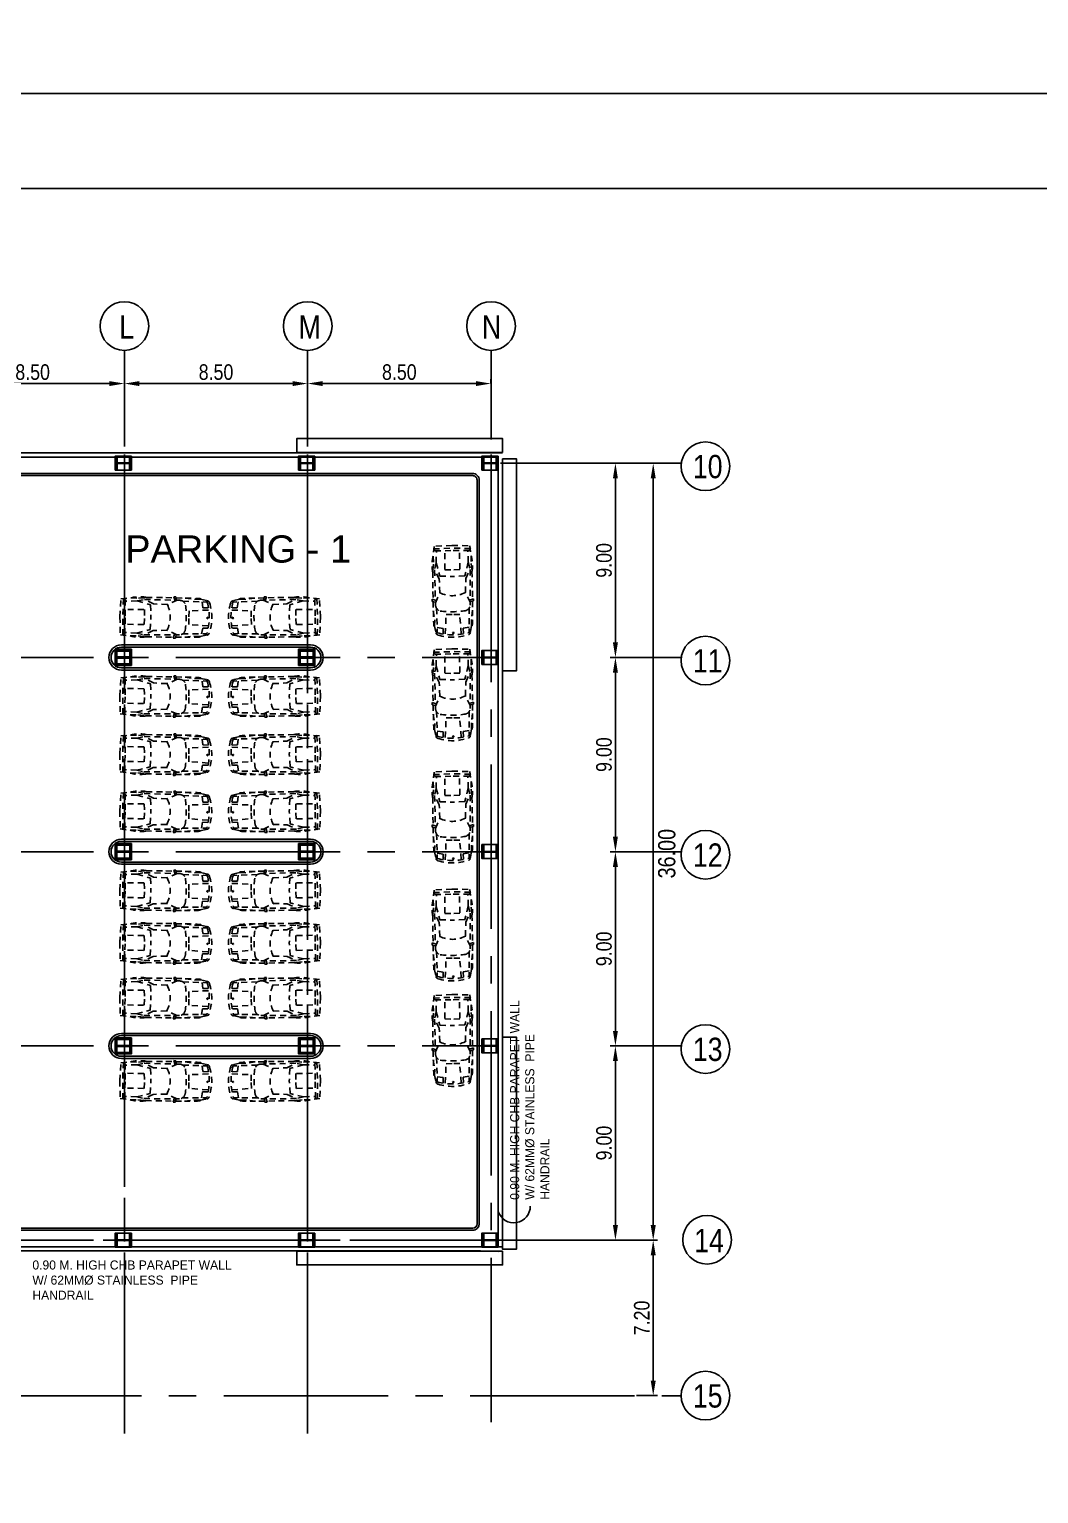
# Model space of a CAD drawing. Header units: millimetres. Extents: x 2148 to 2681, y 758 to 986.
# Drawn here: x 2201.89 to 2225.29, y 801.4 to 835.33 of the extents above; entities that cross this region are included whole.
import ezdxf

# ---------------------------------------------------------------- set-up
doc = ezdxf.new("R2010")
doc.units = ezdxf.units.MM
for name, pattern in [('CENTER', [2, 1.25, -0.25, 0.25, -0.25]), ('CENTER2', [28.575, 19.05, -3.175, 3.175, -3.175]), ('HIDDEN', [0.375, 0.25, -0.125]), ('PHANTOMX2', [5, 2.5, -0.5, 0.5, -0.5, 0.5, -0.5])]:
    doc.linetypes.add(name, pattern=pattern)
for name, color, linetype in [('CL', 1, 'CENTER'), ('cladding', 2, 'Continuous'), ('COL-EX', 2, 'Continuous'), ('COL-IN', 2, 'Continuous'), ('D', 1, 'Continuous'), ('DIM', 20, 'Continuous'), ('DR', 7, 'Continuous'), ('ELAYOUT', 4, 'Continuous'), ('grid', 241, 'PHANTOMX2'), ('HATCH', 8, 'Continuous'), ('S_GRID LINES', 252, 'Continuous'), ('TEXT', 6, 'Continuous'), ('TLBLK', 7, 'Continuous'), ('wall', 4, 'Continuous')]:
    doc.layers.add(name, color=color, linetype=linetype)
doc.styles.add('ARIALNW', font='ARIALN.TTF')
doc.styles.add('MMTX$0$ESMX$0$X-OPTA1D', font='x-opta1d')
doc.styles.add('SWISS', font='swissl.ttf')
doc.dimstyles.new('DIM 200', dxfattribs={"dimtxt": 0.36, "dimasz": 0.35, "dimexe": 0.1, "dimexo": 0, "dimgap": 0.08, "dimtad": 1, "dimlfac": 2, "dimrnd": 0.005, "dimzin": 1, "dimdsep": 46, "dimtxsty": 'ARIALNW', "dimcen": 0.09, "dimclrd": 6, "dimclre": 6, "dimclrt": 13, "dimadec": 0, "dimazin": 0, "dimtfac": 1, "dimtofl": 0, "dimtmove": 2, "dimatfit": 3, "dimfxl": 1, "dimtolj": 1, "dimtzin": 0, "dimarcsym": 0})

# ---------------------------------------------------------------- blocks, each defined once
blk = doc.blocks.new('A$C1DB67A09')
at = {"layer": 'Defpoints', "ltscale": 0.5, "elevation": 0}
blk.add_lwpolyline([(7.292, -83.48), (108.892, -83.48), (108.892, -7.28), (7.292, -7.28)], close=True, dxfattribs=at)
at = {"layer": 'wall', "color": 16, "linetype": 'ByBlock', "ltscale": 1.5, "elevation": 0}
blk.add_lwpolyline([(9.492, -81.28), (106.692, -81.28), (106.692, -9.48), (9.492, -9.48)], close=True, dxfattribs=at)
blk = doc.blocks.new('*D2296')
at = {"layer": 'D', "color": 6, "lineweight": -2, "ltscale": 0.5, "transparency": 16777216}
for p, q in [((2212.809, 825.274), (2216.451, 825.274)), ((2216.351, 824.924), (2216.351, 807.624)), ((2212.382, 807.274), (2216.451, 807.274))]:
    blk.add_line(p, q, dxfattribs=at)
at = {"layer": 'D', "color": 6, "ltscale": 0.5, "transparency": 16777216}
for points in [[(2216.293, 824.924), (2216.41, 824.924), (2216.351, 825.274)], [(2216.293, 807.624), (2216.41, 807.624), (2216.351, 807.274)]]:
    blk.add_solid(points, dxfattribs=at)
at = {"layer": 'Defpoints', "color": 0, "ltscale": 0.5, "transparency": 16777216}
for p in [(2212.809, 825.274, 0), (2212.382, 807.274, 0), (2216.351, 807.274)]:
    blk.add_point(p, dxfattribs=at)
at = {"layer": 'D', "color": 13, "ltscale": 0.5, "transparency": 16777216, "insert": (2216.667, 816.229), "char_height": 0.4, "attachment_point": 5, "rotation": 90, "style": 'ARIALNW'}
blk.add_mtext('\\A1;36.00', dxfattribs=at)
blk = doc.blocks.new('*D2297')
at = {"color": 6, "lineweight": -2, "transparency": 16777216}
for p, q in [((2216.18, 825.274), (2215.375, 825.274)), ((2215.475, 824.924), (2215.475, 821.124)), ((2216.273, 820.774), (2215.375, 820.774))]:
    blk.add_line(p, q, dxfattribs=at)
at = {"color": 6, "transparency": 16777216}
for points in [[(2215.417, 824.924), (2215.533, 824.924), (2215.475, 825.274)], [(2215.417, 821.124), (2215.533, 821.124), (2215.475, 820.774)]]:
    blk.add_solid(points, dxfattribs=at)
at = {"layer": 'Defpoints', "color": 0, "transparency": 16777216}
for p in [(2216.18, 825.274), (2215.475, 820.774), (2216.273, 820.774, 0)]:
    blk.add_point(p, dxfattribs=at)
at = {"color": 13, "transparency": 16777216, "insert": (2215.211, 823.024), "char_height": 0.36, "attachment_point": 5, "rotation": 90, "style": 'ARIALNW'}
blk.add_mtext('\\A1;9.00', dxfattribs=at)
blk = doc.blocks.new('*D2298')
at = {"color": 6, "lineweight": -2, "transparency": 16777216}
for p, q in [((2216.273, 820.774), (2215.375, 820.774)), ((2215.475, 820.424), (2215.475, 816.624)), ((2215.475, 816.274), (2215.575, 816.274))]:
    blk.add_line(p, q, dxfattribs=at)
at = {"color": 6, "transparency": 16777216}
for points in [[(2215.417, 820.424), (2215.533, 820.424), (2215.475, 820.774)], [(2215.417, 816.624), (2215.533, 816.624), (2215.475, 816.274)]]:
    blk.add_solid(points, dxfattribs=at)
at = {"layer": 'Defpoints', "color": 0, "transparency": 16777216}
for p in [(2216.273, 820.774, 0), (2215.475, 816.274, 0), (2215.475, 816.274)]:
    blk.add_point(p, dxfattribs=at)
at = {"color": 13, "transparency": 16777216, "insert": (2215.211, 818.524), "char_height": 0.36, "attachment_point": 5, "rotation": 90, "style": 'ARIALNW'}
blk.add_mtext('\\A1;9.00', dxfattribs=at)
blk = doc.blocks.new('*D2299')
at = {"color": 6, "lineweight": -2, "transparency": 16777216}
for p, q in [((2215.475, 816.274), (2215.575, 816.274)), ((2215.475, 815.924), (2215.475, 812.124)), ((2215.475, 811.774), (2215.575, 811.774))]:
    blk.add_line(p, q, dxfattribs=at)
at = {"color": 6, "transparency": 16777216}
for points in [[(2215.417, 815.924), (2215.533, 815.924), (2215.475, 816.274)], [(2215.417, 812.124), (2215.533, 812.124), (2215.475, 811.774)]]:
    blk.add_solid(points, dxfattribs=at)
at = {"layer": 'Defpoints', "color": 0, "transparency": 16777216}
for p in [(2215.475, 816.274, 0), (2215.475, 811.774, 0), (2215.475, 811.774)]:
    blk.add_point(p, dxfattribs=at)
at = {"color": 13, "transparency": 16777216, "insert": (2215.211, 814.024), "char_height": 0.36, "attachment_point": 5, "rotation": 90, "style": 'ARIALNW'}
blk.add_mtext('\\A1;9.00', dxfattribs=at)
blk = doc.blocks.new('*D2300')
at = {"color": 6, "lineweight": -2, "transparency": 16777216}
for p, q in [((2215.475, 811.774), (2215.575, 811.774)), ((2215.475, 811.424), (2215.475, 807.626)), ((2215.475, 807.276), (2215.575, 807.276))]:
    blk.add_line(p, q, dxfattribs=at)
at = {"color": 6, "transparency": 16777216}
for points in [[(2215.417, 811.424), (2215.533, 811.424), (2215.475, 811.774)], [(2215.417, 807.626), (2215.533, 807.626), (2215.475, 807.276)]]:
    blk.add_solid(points, dxfattribs=at)
at = {"layer": 'Defpoints', "color": 0, "transparency": 16777216}
for p in [(2215.475, 811.774, 0), (2215.475, 807.276, 0), (2215.475, 807.276)]:
    blk.add_point(p, dxfattribs=at)
at = {"color": 13, "transparency": 16777216, "insert": (2215.211, 809.525), "char_height": 0.36, "attachment_point": 5, "rotation": 90, "style": 'ARIALNW'}
blk.add_mtext('\\A1;9.00', dxfattribs=at)
blk = doc.blocks.new('*D2301')
at = {"color": 6, "lineweight": -2, "transparency": 16777216}
for p, q in [((2211.93, 807.274), (2216.451, 807.274)), ((2216.351, 806.924), (2216.351, 804.023)), ((2215.967, 803.673), (2216.451, 803.673))]:
    blk.add_line(p, q, dxfattribs=at)
at = {"color": 6, "transparency": 16777216}
for points in [[(2216.293, 806.924), (2216.41, 806.924), (2216.351, 807.274)], [(2216.293, 804.023), (2216.41, 804.023), (2216.351, 803.673)]]:
    blk.add_solid(points, dxfattribs=at)
at = {"layer": 'Defpoints', "color": 0, "transparency": 16777216}
for p in [(2211.93, 807.274, 0), (2215.967, 803.673, 0), (2216.351, 803.673)]:
    blk.add_point(p, dxfattribs=at)
at = {"color": 13, "transparency": 16777216, "insert": (2216.088, 805.474), "char_height": 0.36, "attachment_point": 5, "rotation": 90, "style": 'ARIALNW'}
blk.add_mtext('\\A1;7.20', dxfattribs=at)
blk = doc.blocks.new('CAR-PL4')
at = {"layer": 'DR', "color": 8, "linetype": 'HIDDEN'}
for p, q in [((-1.106, -0.352), (-1.073, -0.343)), ((-1.084, -0.357), (-1.024, -0.06)), ((-1.074, -0.615), (-1.084, -0.357)), ((-0.972, -0.074), (-1.039, -0.108)), ((-0.991, -1.103), (-0.972, -0.074)), ((-0.973, -0.292), (-0.73, -0.253)), ((-0.73, -0.253), (-0.73, -0.034)), ((-0.637, -0.02), (-0.591, -0.835)), ((-0.34, -0.081), (-0.31, -0.024)), ((-0.307, -0.073), (-0.34, -0.081)), ((-0.303, -0.073), (-0.271, -0.081)), ((-0.271, -0.081), (-0.301, -0.024)), ((0.027, -0.02), (-0.019, -0.835)), ((0.12, -0.253), (0.119, -0.034)), ((0.362, -0.292), (0.12, -0.253)), ((0.361, -0.074), (0.428, -0.108)), ((0.381, -1.103), (0.361, -0.074)), ((0.473, -0.357), (0.413, -0.06)), ((0.495, -0.352), (0.462, -0.343)), ((0.463, -0.615), (0.473, -0.357)), ((-1.13, -1.385), (-1.127, -1.001)), ((-1.127, -1.001), (-1.074, -0.615)), ((-1.032, -1.366), (-1.03, -1.221)), ((-0.591, -0.835), (-0.295, -0.833)), ((-0.019, -0.835), (-0.316, -0.833)), ((0.421, -1.366), (0.42, -1.221)), ((0.516, -1.001), (0.463, -0.615)), ((0.519, -1.385), (0.516, -1.001)), ((-1.174, -1.393), (-1.024, -1.365)), ((-1.174, -1.485), (-1.174, -1.393)), ((-0.999, -1.426), (-1.174, -1.485)), ((-1.133, -1.81), (-1.13, -1.47)), ((-1.128, -2.637), (-1.133, -1.81)), ((-1.047, -2.715), (-1.033, -1.437)), ((-1.032, -1.337), (-0.843, -1.75)), ((-0.843, -1.75), (-0.863, -2.33)), ((0.421, -1.337), (0.232, -1.75)), ((0.232, -1.75), (0.252, -2.33)), ((0.388, -1.426), (0.563, -1.485)), ((0.563, -1.393), (0.414, -1.365)), ((0.436, -2.715), (0.422, -1.437)), ((0.517, -2.637), (0.522, -1.81)), ((0.522, -1.81), (0.52, -1.47)), ((0.563, -1.485), (0.563, -1.393)), ((-0.863, -2.33), (-1.041, -2.697)), ((-0.98, -3.015), (-0.828, -2.453)), ((-0.828, -2.453), (-0.302, -2.428)), ((0.217, -2.453), (-0.309, -2.428)), ((0.369, -3.015), (0.217, -2.453)), ((0.252, -2.33), (0.43, -2.697)), ((-1.094, -2.961), (-1.128, -2.637)), ((-1.102, -3.289), (-1.094, -2.961)), ((-0.98, -3.015), (-1.047, -2.715)), ((-0.98, -3.015), (-0.962, -3.514)), ((-0.618, -2.711), (-0.304, -2.7)), ((-0.616, -3.41), (-0.618, -2.711)), ((0.007, -2.711), (-0.306, -2.7)), ((0.005, -3.41), (0.007, -2.711)), ((0.369, -3.015), (0.351, -3.514)), ((0.369, -3.015), (0.436, -2.715)), ((0.483, -2.961), (0.517, -2.637)), ((0.491, -3.289), (0.483, -2.961)), ((-1.059, -3.702), (-1.102, -3.289)), ((-1.076, -3.594), (-0.301, -3.614)), ((-1.074, -3.597), (-1.032, -3.514)), ((-1.032, -3.514), (-0.302, -3.514)), ((0.465, -3.594), (-0.31, -3.614)), ((0.421, -3.514), (-0.309, -3.514)), ((0.463, -3.597), (0.421, -3.514)), ((0.448, -3.702), (0.491, -3.289)), ((-0.304, -3.733), (-1.059, -3.702)), ((-0.307, -3.733), (0.448, -3.702))]:
    blk.add_line(p, q, dxfattribs=at)
for centre, radius, start, end in [((-0.926, -0.08), 0.1, 99.10822, 168.69255), ((-0.305, -2.397), 2.416, 73.98812, 106.01188), ((-0.305, -1.881), 2.004, 71.47438, 108.52562), ((0.315, -0.08), 0.1, 11.30745, 80.89178), ((4.35, -0.819), 5.477, 175.08051, 181.8902), ((-4.96, -0.819), 5.477, 358.1098, 4.91949), ((-0.772, -1.237), 0.259, 103.92802, 176.49031), ((-0.305, -4.704), 3.756, 81.90768, 98.09232), ((0.161, -1.237), 0.259, 3.50969, 76.07198), ((-0.305, -2.814), 1.192, 63.37543, 116.62457), ((0.437, -2.887), 1.591, 170.80545, 194.64198), ((-1.048, -2.887), 1.591, 345.35802, 9.19455)]:
    blk.add_arc(centre, radius, start, end, dxfattribs=at)
blk = doc.blocks.new('*D2307')
at = {"layer": 'Defpoints', "color": 0, "linetype": 'ByBlock', "ltscale": 0.5, "transparency": 16777216}
for p in [(2199.84, 827.12), (2204.092, 827.12), (2204.092, 827.12)]:
    blk.add_point(p, dxfattribs=at)
at = {"layer": 'ELAYOUT', "color": 6, "linetype": 'ByBlock', "lineweight": -2, "ltscale": 0.5, "transparency": 16777216}
for p, q in [((2199.84, 827.12), (2199.84, 827.22)), ((2204.092, 827.12), (2204.092, 827.22)), ((2200.19, 827.12), (2203.742, 827.12))]:
    blk.add_line(p, q, dxfattribs=at)
at = {"layer": 'ELAYOUT', "color": 6, "linetype": 'ByBlock', "ltscale": 0.5, "transparency": 16777216}
for points in [[(2200.19, 827.178), (2200.19, 827.062), (2199.84, 827.12)], [(2203.742, 827.178), (2203.742, 827.062), (2204.092, 827.12)]]:
    blk.add_solid(points, dxfattribs=at)
at = {"layer": 'ELAYOUT', "color": 13, "linetype": 'ByBlock', "ltscale": 0.5, "transparency": 16777216, "insert": (2201.966, 827.384), "char_height": 0.36, "attachment_point": 5, "style": 'ARIALNW'}
blk.add_mtext('\\A1;8.50', dxfattribs=at)
blk = doc.blocks.new('*D2308')
at = {"layer": 'Defpoints', "color": 0, "linetype": 'ByBlock', "ltscale": 0.5, "transparency": 16777216}
for p in [(2204.092, 827.12), (2208.341, 827.12), (2208.341, 827.12)]:
    blk.add_point(p, dxfattribs=at)
at = {"layer": 'ELAYOUT', "color": 6, "linetype": 'ByBlock', "lineweight": -2, "ltscale": 0.5, "transparency": 16777216}
for p, q in [((2204.092, 827.12), (2204.092, 827.22)), ((2208.341, 827.12), (2208.341, 827.22)), ((2204.442, 827.12), (2207.991, 827.12))]:
    blk.add_line(p, q, dxfattribs=at)
at = {"layer": 'ELAYOUT', "color": 6, "linetype": 'ByBlock', "ltscale": 0.5, "transparency": 16777216}
for points in [[(2204.442, 827.178), (2204.442, 827.062), (2204.092, 827.12)], [(2207.991, 827.178), (2207.991, 827.062), (2208.341, 827.12)]]:
    blk.add_solid(points, dxfattribs=at)
at = {"layer": 'ELAYOUT', "color": 13, "linetype": 'ByBlock', "ltscale": 0.5, "transparency": 16777216, "insert": (2206.217, 827.384), "char_height": 0.36, "attachment_point": 5, "style": 'ARIALNW'}
blk.add_mtext('\\A1;8.50', dxfattribs=at)
blk = doc.blocks.new('*D2309')
at = {"layer": 'Defpoints', "color": 0, "linetype": 'ByBlock', "ltscale": 0.5, "transparency": 16777216}
for p in [(2208.341, 827.12), (2212.591, 827.12, 0), (2212.591, 827.12)]:
    blk.add_point(p, dxfattribs=at)
at = {"layer": 'ELAYOUT', "color": 6, "linetype": 'ByBlock', "lineweight": -2, "ltscale": 0.5, "transparency": 16777216}
for p, q in [((2208.341, 827.12), (2208.341, 827.22)), ((2212.591, 827.12), (2212.591, 827.22)), ((2208.691, 827.12), (2212.241, 827.12))]:
    blk.add_line(p, q, dxfattribs=at)
at = {"layer": 'ELAYOUT', "color": 6, "linetype": 'ByBlock', "ltscale": 0.5, "transparency": 16777216}
for points in [[(2208.691, 827.178), (2208.691, 827.062), (2208.341, 827.12)], [(2212.241, 827.178), (2212.241, 827.062), (2212.591, 827.12)]]:
    blk.add_solid(points, dxfattribs=at)
at = {"layer": 'ELAYOUT', "color": 13, "linetype": 'ByBlock', "ltscale": 0.5, "transparency": 16777216, "insert": (2210.466, 827.384), "char_height": 0.36, "attachment_point": 5, "style": 'ARIALNW'}
blk.add_mtext('\\A1;8.50', dxfattribs=at)

msp = doc.modelspace()

# ---------------------------------------------------------------- linework, layer by layer
for centre in [(2204.0934192, 828.4523035, 0), (2208.3424248, 828.4523035, 0), (2212.5925058, 828.4523035, 0), (2217.5624284, 825.2037735, 0), (2217.5624284, 820.7036551, 0), (2217.5624284, 816.2036551, 0), (2217.5624284, 811.7038006, 0), (2217.5996948, 807.2841242, 0), (2217.5624284, 803.6734779, 0)]:
    msp.add_circle(centre, 0.5634965)
msp.add_arc((2213.120132, 808.0592269, 0), 0.3810724, 198.12689385, 1.02269939)
at = {"layer": 'CL', "color": 1, "linetype": 'ByBlock', "ltscale": 0.5, "elevation": 0}
for points in [[(2212.8595972, 825.5245776), (2212.8595972, 825.845435), (2208.0886814, 825.845435), (2208.0886814, 825.5245776)], [(2212.8595972, 825.3792841), (2213.1804546, 825.3792841), (2213.1804546, 820.4639386), (2212.8595972, 820.4639386)], [(2212.8595972, 811.9789701), (2213.1804546, 811.9789701), (2213.1804546, 807.0636247), (2212.8595972, 807.0636247)], [(2212.8595972, 807.0242987), (2212.8595972, 806.7034413), (2208.0886814, 806.7034413), (2208.0886814, 807.0242987)]]:
    msp.add_lwpolyline(points, close=True, dxfattribs=at)
at = {"layer": 'cladding', "elevation": 0}
for points in [[(2204.2569869, 825.4391622), (2204.2569869, 825.1141622), (2203.8819869, 825.1141622), (2203.8819869, 825.4391622)], [(2208.5069869, 825.4391622), (2208.5069869, 825.1141622), (2208.1319869, 825.1141622), (2208.1319869, 825.4391622)], [(2212.7569869, 825.4391622), (2212.7569869, 825.1141622), (2212.3819869, 825.1141622), (2212.3819869, 825.4391622)], [(2204.2569869, 820.9641622), (2204.2569869, 820.5891622), (2203.8819869, 820.5891622), (2203.8819869, 820.9641622)], [(2208.5069869, 820.9641622), (2208.5069869, 820.5891622), (2208.1319869, 820.5891622), (2208.1319869, 820.9641622)], [(2212.7569869, 820.9391622), (2212.7569869, 820.6141622), (2212.3819869, 820.6141622), (2212.3819869, 820.9391622)], [(2204.2569869, 816.4641622), (2204.2569869, 816.0891622), (2203.8819869, 816.0891622), (2203.8819869, 816.4641622)], [(2208.5069869, 816.4641622), (2208.5069869, 816.0891622), (2208.1319869, 816.0891622), (2208.1319869, 816.4641622)], [(2212.7569869, 816.4391622), (2212.7569869, 816.1141622), (2212.3819869, 816.1141622), (2212.3819869, 816.4391622)], [(2204.2569869, 811.9641622), (2204.2569869, 811.5891622), (2203.8819869, 811.5891622), (2203.8819869, 811.9641622)], [(2208.5069869, 811.9641622), (2208.5069869, 811.5891622), (2208.1319869, 811.5891622), (2208.1319869, 811.9641622)], [(2212.7569869, 811.9391622), (2212.7569869, 811.6141622), (2212.3819869, 811.6141622), (2212.3819869, 811.9391622)], [(2204.2569869, 807.4391622), (2204.2569869, 807.1141622), (2203.8819869, 807.1141622), (2203.8819869, 807.4391622)], [(2208.5069869, 807.4391622), (2208.5069869, 807.1141622), (2208.1319869, 807.1141622), (2208.1319869, 807.4391622)], [(2208.5069869, 807.4391622), (2208.5069869, 807.1141622), (2208.1319869, 807.1141622), (2208.1319869, 807.4391622)], [(2212.7569869, 807.4391622), (2212.7569869, 807.1141622), (2212.3819869, 807.1141622), (2212.3819869, 807.4391622)]]:
    msp.add_lwpolyline(points, close=True, dxfattribs=at)
at = {"layer": 'COL-EX', "elevation": 0}
for points in [[(2204.2144869, 825.2666242), (2204.2144869, 825.1241242), (2204.2444869, 825.1241242), (2204.2444869, 825.4241242), (2204.2144869, 825.4241242), (2204.2144869, 825.2816242), (2203.9244869, 825.2816242), (2203.9244869, 825.4241242), (2203.8944869, 825.4241242), (2203.8944869, 825.1241242), (2203.9244869, 825.1241242), (2203.9244869, 825.2666242)], [(2208.4644869, 825.2666242), (2208.4644869, 825.1241242), (2208.4944869, 825.1241242), (2208.4944869, 825.4241242), (2208.4644869, 825.4241242), (2208.4644869, 825.2816242), (2208.1744869, 825.2816242), (2208.1744869, 825.4241242), (2208.1444869, 825.4241242), (2208.1444869, 825.1241242), (2208.1744869, 825.1241242), (2208.1744869, 825.2666242)], [(2212.7144869, 825.2666242), (2212.7144869, 825.1241242), (2212.7444869, 825.1241242), (2212.7444869, 825.4241242), (2212.7144869, 825.4241242), (2212.7144869, 825.2816242), (2212.4244869, 825.2816242), (2212.4244869, 825.4241242), (2212.3944869, 825.4241242), (2212.3944869, 825.1241242), (2212.4244869, 825.1241242), (2212.4244869, 825.2666242)], [(2212.7144869, 820.7666242), (2212.7144869, 820.6241242), (2212.7444869, 820.6241242), (2212.7444869, 820.9241242), (2212.7144869, 820.9241242), (2212.7144869, 820.7816242), (2212.4244869, 820.7816242), (2212.4244869, 820.9241242), (2212.3944869, 820.9241242), (2212.3944869, 820.6241242), (2212.4244869, 820.6241242), (2212.4244869, 820.7666242)], [(2212.7144869, 816.2666242), (2212.7144869, 816.1241242), (2212.7444869, 816.1241242), (2212.7444869, 816.4241242), (2212.7144869, 816.4241242), (2212.7144869, 816.2816242), (2212.4244869, 816.2816242), (2212.4244869, 816.4241242), (2212.3944869, 816.4241242), (2212.3944869, 816.1241242), (2212.4244869, 816.1241242), (2212.4244869, 816.2666242)], [(2212.7144869, 811.7666242), (2212.7144869, 811.6241242), (2212.7444869, 811.6241242), (2212.7444869, 811.9241242), (2212.7144869, 811.9241242), (2212.7144869, 811.7816242), (2212.4244869, 811.7816242), (2212.4244869, 811.9241242), (2212.3944869, 811.9241242), (2212.3944869, 811.6241242), (2212.4244869, 811.6241242), (2212.4244869, 811.7666242)], [(2204.2144869, 807.2666242), (2204.2144869, 807.1241242), (2204.2444869, 807.1241242), (2204.2444869, 807.4241242), (2204.2144869, 807.4241242), (2204.2144869, 807.2816242), (2203.9244869, 807.2816242), (2203.9244869, 807.4241242), (2203.8944869, 807.4241242), (2203.8944869, 807.1241242), (2203.9244869, 807.1241242), (2203.9244869, 807.2666242)], [(2208.4644869, 807.2666242), (2208.4644869, 807.1241242), (2208.4944869, 807.1241242), (2208.4944869, 807.4241242), (2208.4644869, 807.4241242), (2208.4644869, 807.2816242), (2208.1744869, 807.2816242), (2208.1744869, 807.4241242), (2208.1444869, 807.4241242), (2208.1444869, 807.1241242), (2208.1744869, 807.1241242), (2208.1744869, 807.2666242)], [(2212.7144869, 807.2666242), (2212.7144869, 807.1241242), (2212.7444869, 807.1241242), (2212.7444869, 807.4241242), (2212.7144869, 807.4241242), (2212.7144869, 807.2816242), (2212.4244869, 807.2816242), (2212.4244869, 807.4241242), (2212.3944869, 807.4241242), (2212.3944869, 807.1241242), (2212.4244869, 807.1241242), (2212.4244869, 807.2666242)]]:
    msp.add_lwpolyline(points, close=True, dxfattribs=at)
at = {"layer": 'COL-IN'}
for p, q in [((2203.8944869, 820.5991242, 0), (2203.8944869, 820.9491242, 0)), ((2203.8944869, 820.9491242, 0), (2204.2444869, 820.9491242, 0)), ((2203.9194869, 820.9491242, 0), (2203.9194869, 820.5991242, 0)), ((2203.9194869, 820.9241242, 0), (2204.2194869, 820.9241242, 0)), ((2203.9194869, 820.7866242, 0), (2204.2194869, 820.7866242, 0)), ((2203.9194869, 820.7616242, 0), (2204.2194869, 820.7616242, 0)), ((2204.2194869, 820.9491242, 0), (2204.2194869, 820.5991242, 0)), ((2204.2444869, 820.9491242, 0), (2204.2444869, 820.5991242, 0)), ((2208.1444869, 820.5991242, 0), (2208.1444869, 820.9491242, 0)), ((2208.1444869, 820.9491242, 0), (2208.4944869, 820.9491242, 0)), ((2208.1694869, 820.9491242, 0), (2208.1694869, 820.5991242, 0)), ((2208.1694869, 820.9241242, 0), (2208.4694869, 820.9241242, 0)), ((2208.1694869, 820.7866242, 0), (2208.4694869, 820.7866242, 0)), ((2208.1694869, 820.7616242, 0), (2208.4694869, 820.7616242, 0)), ((2208.4694869, 820.9491242, 0), (2208.4694869, 820.5991242, 0)), ((2208.4944869, 820.9491242, 0), (2208.4944869, 820.5991242, 0)), ((2204.2444869, 820.5991242, 0), (2203.8944869, 820.5991242, 0)), ((2204.2194869, 820.6241242, 0), (2203.9194869, 820.6241242, 0)), ((2208.4944869, 820.5991242, 0), (2208.1444869, 820.5991242, 0)), ((2208.4694869, 820.6241242, 0), (2208.1694869, 820.6241242, 0)), ((2203.8944869, 816.0991242, 0), (2203.8944869, 816.4491242, 0)), ((2203.8944869, 816.4491242, 0), (2204.2444869, 816.4491242, 0)), ((2203.9194869, 816.4491242, 0), (2203.9194869, 816.0991242, 0)), ((2203.9194869, 816.4241242, 0), (2204.2194869, 816.4241242, 0)), ((2203.9194869, 816.2866242, 0), (2204.2194869, 816.2866242, 0)), ((2204.2194869, 816.4491242, 0), (2204.2194869, 816.0991242, 0)), ((2204.2444869, 816.4491242, 0), (2204.2444869, 816.0991242, 0)), ((2208.1444869, 816.0991242, 0), (2208.1444869, 816.4491242, 0)), ((2208.1444869, 816.4491242, 0), (2208.4944869, 816.4491242, 0)), ((2208.1694869, 816.4491242, 0), (2208.1694869, 816.0991242, 0)), ((2208.1694869, 816.4241242, 0), (2208.4694869, 816.4241242, 0)), ((2208.1694869, 816.2866242, 0), (2208.4694869, 816.2866242, 0)), ((2208.4694869, 816.4491242, 0), (2208.4694869, 816.0991242, 0)), ((2208.4944869, 816.4491242, 0), (2208.4944869, 816.0991242, 0)), ((2204.2444869, 816.0991242, 0), (2203.8944869, 816.0991242, 0)), ((2203.9194869, 816.2616242, 0), (2204.2194869, 816.2616242, 0)), ((2204.2194869, 816.1241242, 0), (2203.9194869, 816.1241242, 0)), ((2208.4944869, 816.0991242, 0), (2208.1444869, 816.0991242, 0)), ((2208.1694869, 816.2616242, 0), (2208.4694869, 816.2616242, 0)), ((2208.4694869, 816.1241242, 0), (2208.1694869, 816.1241242, 0)), ((2203.8944869, 811.5991242, 0), (2203.8944869, 811.9491242, 0)), ((2203.8944869, 811.9491242, 0), (2204.2444869, 811.9491242, 0)), ((2203.9194869, 811.9491242, 0), (2203.9194869, 811.5991242, 0)), ((2203.9194869, 811.9241242, 0), (2204.2194869, 811.9241242, 0)), ((2204.2194869, 811.9491242, 0), (2204.2194869, 811.5991242, 0)), ((2204.2444869, 811.9491242, 0), (2204.2444869, 811.5991242, 0)), ((2208.1444869, 811.5991242, 0), (2208.1444869, 811.9491242, 0)), ((2208.1444869, 811.9491242, 0), (2208.4944869, 811.9491242, 0)), ((2208.1694869, 811.9491242, 0), (2208.1694869, 811.5991242, 0)), ((2208.1694869, 811.9241242, 0), (2208.4694869, 811.9241242, 0)), ((2208.4694869, 811.9491242, 0), (2208.4694869, 811.5991242, 0)), ((2208.4944869, 811.9491242, 0), (2208.4944869, 811.5991242, 0)), ((2204.2444869, 811.5991242, 0), (2203.8944869, 811.5991242, 0)), ((2203.9194869, 811.7866242, 0), (2204.2194869, 811.7866242, 0)), ((2203.9194869, 811.7616242, 0), (2204.2194869, 811.7616242, 0)), ((2204.2194869, 811.6241242, 0), (2203.9194869, 811.6241242, 0)), ((2208.4944869, 811.5991242, 0), (2208.1444869, 811.5991242, 0)), ((2208.1694869, 811.7866242, 0), (2208.4694869, 811.7866242, 0)), ((2208.1694869, 811.7616242, 0), (2208.4694869, 811.7616242, 0)), ((2208.4694869, 811.6241242, 0), (2208.1694869, 811.6241242, 0))]:
    msp.add_line(p, q, dxfattribs=at)
at = {"layer": 'D', "ltscale": 0.5}
for p, q in [((2212.1669869, 824.9869762, 0), (2195.2922535, 824.9869762, 0)), ((2212.1669869, 825.0369762, 0), (2195.2922655, 825.0369762, 0)), ((2212.2669869, 824.8869762, 0), (2212.2669869, 807.6546127, 0)), ((2212.3169869, 824.8869762, 0), (2212.3169869, 807.6546127, 0)), ((2208.4099039, 821.0638103, 0), (2204.0235787, 821.0638103, 0)), ((2208.4099127, 821.0138103, 0), (2204.0235686, 821.0138103, 0)), ((2208.4099039, 820.5344382, 0), (2204.0236233, 820.5344382, 0)), ((2208.4099039, 820.4844382, 0), (2204.0236233, 820.4844382, 0)), ((2208.4099127, 816.5138103, 0), (2204.0235686, 816.5138103, 0)), ((2208.4099039, 816.5638103, 0), (2204.0235787, 816.5638103, 0)), ((2208.4099039, 816.0344382, 0), (2204.0236233, 816.0344382, 0)), ((2208.4099039, 815.9844382, 0), (2204.0236233, 815.9844382, 0)), ((2208.4099127, 812.0138103, 0), (2204.0235686, 812.0138103, 0)), ((2208.4099039, 812.0638103, 0), (2204.0235787, 812.0638103, 0)), ((2208.4099039, 811.5344382, 0), (2204.0236233, 811.5344382, 0)), ((2208.4099039, 811.4844382, 0), (2204.0236233, 811.4844382, 0)), ((2212.1669869, 807.5546127, 0), (2199.84167, 807.5546127, 0)), ((2212.199011, 807.5046127, 0), (2199.84167, 807.5046126, 0))]:
    msp.add_line(p, q, dxfattribs=at)
for centre, radius, start, end in [((2212.1669869, 824.8869762, -0.0000015), 0.15, 0, 90.00000005), ((2212.1669869, 824.8869762, -0.0000015), 0.1, 0, 90.00000005), ((2212.7569869, 825.2766622, 0.0000001), 0.2396861, 270.00000005, 270.23557148), ((2212.7569869, 825.2766622, 0.0000002), 0.2896861, 270, 270.19491144), ((2204.0236233, 820.7741242, -0.0000002), 0.2896861, 90, 270), ((2208.4099039, 820.7741242, 0.0000002), 0.2896861, 270, 90), ((2212.7569869, 820.7766622, 0.0000002), 0.2896861, 89.80508856, 90), ((2204.0236233, 820.7741242, 0), 0.2396861, 89.99999995, 269.99999995), ((2208.4099039, 820.7741242, 0), 0.2396861, 270.00000005, 90.00000005), ((2212.7569869, 820.7766622, 0.0000001), 0.2396861, 89.76442852, 90.00000005), ((2212.7569869, 820.7766622, 0.0000001), 0.2396861, 270.00000005, 270.23557148), ((2212.7569869, 820.7766622, 0.0000002), 0.2896861, 270, 270.19491144), ((2204.0236233, 816.2741242, -0.0000002), 0.2896861, 90, 270), ((2204.0236233, 816.2741242, 0), 0.2396861, 89.99999995, 269.99999995), ((2208.4099039, 816.2741242, 0.0000002), 0.2896861, 270, 90), ((2208.4099039, 816.2741242, 0), 0.2396861, 270.00000005, 90.00000005), ((2212.7569869, 816.2766622, 0.0000002), 0.2896861, 89.80508856, 90), ((2212.7569869, 816.2766622, 0.0000001), 0.2396861, 89.76442852, 90.00000005), ((2212.7569869, 816.2766622, 0.0000001), 0.2396861, 270.00000005, 270.23557148), ((2212.7569869, 816.2766622, 0.0000002), 0.2896861, 270, 270.19491144), ((2204.0236233, 811.7741242, -0.0000002), 0.2896861, 90, 270), ((2204.0236233, 811.7741242, 0), 0.2396861, 89.99999995, 269.99999995), ((2208.4099039, 811.7741242, 0.0000002), 0.2896861, 270, 90), ((2208.4099039, 811.7741242, 0), 0.2396861, 270.00000005, 90.00000005), ((2212.7569869, 811.7766622, 0.0000002), 0.2896861, 89.80508856, 90), ((2212.7569869, 811.7766622, 0.0000001), 0.2396861, 89.76442852, 90.00000005), ((2212.7569869, 811.7766622, 0.0000001), 0.2396861, 270.00000005, 270.23557148), ((2212.7569869, 811.7766622, 0.0000002), 0.2896861, 270, 270.19491144), ((2212.1669869, 807.6546127, 0.0000006), 0.1, 270.00000005, 0), ((2212.1669869, 807.6546127, 0.0000006), 0.15, 270.00000005, 0), ((2212.7569869, 807.2744382, 0.0000002), 0.2896861, 89.80508856, 90), ((2212.7569869, 807.2744382, 0.0000001), 0.2396861, 89.76442852, 90.00000005), ((2212.7569869, 807.2744382, 0.0000001), 0.2396861, 270.00000005, 270.23557148), ((2212.7569869, 807.2744382, 0.0000002), 0.2896861, 270, 270.19491144)]:
    msp.add_arc(centre, radius, start, end, dxfattribs=at)
at = {"layer": 'Defpoints', "ltscale": 0.5, "elevation": 0}
for points in [[(2173.4500187, 833.8388045), (2275.0500187, 833.8388045), (2275.0500187, 910.0388045), (2173.4500187, 910.0388045)], [(2173.4500187, 757.6388045), (2275.0500187, 757.6388045), (2275.0500187, 833.8388045), (2173.4500187, 833.8388045)]]:
    msp.add_lwpolyline(points, close=True, dxfattribs=at)
at = {"layer": 'DR', "ltscale": 10}
for p, q in [((2212.8579723, 825.5147521, 0), (2195.3678144, 825.5147521, 0)), ((2212.7579723, 825.4147521, 0), (2195.5069869, 825.4147521, 0)), ((2212.7579723, 807.2744382, 0), (2212.7579723, 825.1744382, 0))]:
    msp.add_line(p, q, dxfattribs=at)
at = {"layer": 'DR', "ltscale": 10, "elevation": 0}
for points in [[(2195.8256671, 807.1246127), (2212.8579723, 807.1246127), (2212.8579723, 825.2744382)], [(2195.837301, 807.1246127), (2195.837301, 807.0246127), (2212.3508809, 807.0246127)]]:
    msp.add_lwpolyline(points, dxfattribs=at)
at = {"layer": 'grid', "ltscale": 0.7}
for p, q in [((2204.0922608, 823.7236719, 0), (2204.0922608, 827.8888081, 0)), ((2208.3412664, 823.7236719, 0), (2208.3412664, 827.8888081, 0)), ((2212.5913474, 823.7236719, 0), (2212.5913474, 827.8888081, 0)), ((2215.3563872, 825.2744111, 0), (2217.0033768, 825.2744111, 0)), ((2215.3563872, 820.7742927, 0), (2217.0033768, 820.7742927, 0)), ((2215.3563872, 816.2742927, 0), (2217.0033768, 816.2742927, 0)), ((2215.3563872, 811.7744382, 0), (2217.0033768, 811.7744382, 0))]:
    msp.add_line(p, q, dxfattribs=at)
at = {"layer": 'S_GRID LINES', "linetype": 'CENTER2', "ltscale": 0.2}
for p, q in [((2204.0922608, 803.1788213, 0), (2204.0922608, 827.8888069, 0)), ((2204.0922608, 802.7996269, 0), (2204.0922608, 827.8888069, 0)), ((2208.3412664, 803.1788213, 0), (2208.3412664, 827.8888069, 0)), ((2208.3412664, 802.7996269, 0), (2208.3412664, 827.8888069, 0)), ((2212.5913474, 803.0584293, 0), (2212.5913474, 827.8888069, 0)), ((2212.5913474, 803.0584293, 0), (2212.5913474, 827.8888069, 0)), ((2176.7088812, 820.7741242, 0), (2212.5913474, 820.7741242, 0)), ((2176.7088812, 816.2741242, 0), (2212.7579723, 816.2741242, 0)), ((2176.7088812, 811.7741242, 0), (2212.7329723, 811.7741242, 0)), ((2176.7088812, 807.2741242, 0), (2212.5913474, 807.2741242, 0)), ((2186.4583346, 807.2744382, 0), (2212.7579723, 807.2744382, 0)), ((2177.8194869, 803.6726603, 0), (2216.9989327, 803.6725085, 0))]:
    msp.add_line(p, q, dxfattribs=at)
at = {"layer": 'TLBLK', "linetype": 'ByBlock', "ltscale": 0.5}
msp.add_line((2208.3392084, 807.3601445, 0), (2208.3388548, 811.5344382, 0), dxfattribs=at)

# ---------------------------------------------------------------- block references
at = {"layer": 'DIM', "color": 8}
for p in [(2166.158248, 917.3189005), (2166.158248, 841.1189005)]:
    msp.add_blockref('A$C1DB67A09', p, dxfattribs=at)
at = {"layer": 'HATCH', "color": 8}
for p, xscale, yscale, zscale, rotation in [((2211.5467594, 821.3076975, 0), 0.5524092515375084, 0.5524092515375084, 0.5524092515375084, 180.7916878634857), ((2206.0528834, 821.858177, 0), -0.5524092515229585, 0.5524092515261145, 0.5524092515176443, 269.2083121364935), ((2206.5709417, 821.858177, 0), 0.5524092515229585, 0.5524092515229585, 0.5524092515229585, 90.79168786350655), ((2211.5467594, 818.9121883, 0), 0.5524092515375084, 0.5524092515375084, 0.5524092515375084, 180.7916878634857), ((2206.0512584, 820.0269926, 0), -0.5524092515229585, 0.5524092515261145, 0.5524092515176443, 269.2083121364935), ((2206.5725667, 820.0269926, 0), 0.5524092515229585, 0.5524092515229585, 0.5524092515229585, 90.79168786350655), ((2206.0512584, 818.6808224, 0), -0.5524092515229585, 0.5524092515261145, 0.5524092515176443, 269.2083121364935), ((2206.5725667, 818.6808224, 0), 0.5524092515229585, 0.5524092515229585, 0.5524092515229585, 90.79168786350655), ((2211.5467594, 816.0789148, 0), 0.5524092515375084, 0.5524092515375084, 0.5524092515375084, 180.7916878634857), ((2206.0512584, 817.358177, 0), -0.5524092515229585, 0.5524092515261145, 0.5524092515176443, 269.2083121364935), ((2206.5725667, 817.358177, 0), 0.5524092515229585, 0.5524092515229585, 0.5524092515229585, 90.79168786350655), ((2206.0512584, 815.5269926, 0), -0.5524092515229585, 0.5524092515261145, 0.5524092515176443, 269.2083121364935), ((2206.5725667, 815.5269926, 0), 0.5524092515229585, 0.5524092515229585, 0.5524092515229585, 90.79168786350655), ((2211.5467594, 813.3460502, 0), 0.5524092515375084, 0.5524092515375084, 0.5524092515375084, 180.7916878634857), ((2206.0512584, 814.3087966, 0), -0.5524092515229585, 0.5524092515261145, 0.5524092515176443, 269.2083121364935), ((2206.5725667, 814.3087966, 0), 0.5524092515229585, 0.5524092515229585, 0.5524092515229585, 90.79168786350655), ((2206.0512584, 813.0394757, 0), -0.5524092515229585, 0.5524092515261145, 0.5524092515176443, 269.2083121364935), ((2206.5725667, 813.0394757, 0), 0.5524092515229585, 0.5524092515229585, 0.5524092515229585, 90.79168786350655), ((2211.5467594, 810.9026986, 0), 0.5524092515375084, 0.5524092515375084, 0.5524092515375084, 180.7916878634857), ((2206.0512584, 811.1117107, 0), -0.5524092515375092, 0.5524092515115623, 0.5524092515176443, 269.2083121365143), ((2206.5725667, 811.1117107, 0), 0.5524092515375091, 0.5524092515375091, 0.5524092515375091, 90.79168786348565)]:
    msp.add_blockref('CAR-PL4', p, dxfattribs=dict(at, xscale=xscale, yscale=yscale, zscale=zscale, rotation=rotation))

# ---------------------------------------------------------------- texts
at = {"color": 2, "insert": (2213.03482, 808.2112678, 0), "char_height": 0.21, "width": 26.660044338, "attachment_point": 1, "rotation": 90, "style": 'MMTX$0$ESMX$0$X-OPTA1D'}
msp.add_mtext('0.90 M. HIGH CHB PARAPET WALL\\PW/ 62MM%%C STAINLESS  PIPE \\PHANDRAIL', dxfattribs=at)
at = {"color": 2, "insert": (2201.9600654, 806.8053091, 0), "char_height": 0.21, "width": 26.660044338, "attachment_point": 1, "style": 'MMTX$0$ESMX$0$X-OPTA1D'}
msp.add_mtext('0.90 M. HIGH CHB PARAPET WALL\\PW/ 62MM%%C STAINLESS  PIPE \\PHANDRAIL', dxfattribs=at)
at = {"layer": 'TEXT', "style": 'SWISS'}
msp.add_text('PARKING - 1', height=0.630377748, dxfattribs=at).set_placement((2204.111919, 822.9726442, 0))
at = {"layer": 'TEXT', "char_height": 0.54, "width": 3.396423809, "attachment_point": 1, "style": 'ARIALNW'}
for s, insert in [('L', (2203.9741517, 828.7014325, 0)), ('M', (2208.1313453, 828.7014325, 0)), ('N', (2212.3814263, 828.7014325, 0)), ('10', (2217.270777, 825.4671803, 0)), ('11', (2217.270777, 820.9670619, 0)), ('12', (2217.270777, 816.4670619, 0)), ('13', (2217.270777, 811.9672073, 0)), ('14', (2217.3011024, 807.5354231, 0)), ('15', (2217.270777, 803.9368846, 0))]:
    msp.add_mtext(s, dxfattribs=dict(at, insert=insert))

# ---------------------------------------------------------------- dimensions: what is measured, and where the dimension line sits
at = {"color": 2}
for base, p1, p2, picture, middle in [((2215.4749867, 820.7742927, 0), (2216.179882, 825.2744111, 0), (2216.272816, 820.7742927, 0), '*D2297', (2215.2111804, 823.0243519, 0)), ((2215.4749867, 816.2742927, 0), (2216.272816, 820.7742927, 0), (2215.4749867, 816.2742927, 0), '*D2298', (2215.2111804, 818.5242927, 0)), ((2215.4749867, 811.7744382, 0), (2215.4749867, 816.2742927, 0), (2215.4749867, 811.7744382, 0), '*D2299', (2215.2111804, 814.0243654, 0)), ((2215.4749867, 807.2755887, 0), (2215.4749867, 811.7744382, 0), (2215.4749867, 807.2755887, 0), '*D2300', (2215.2111804, 809.5250134, 0)), ((2216.3514664, 803.6734779, 0), (2211.9303837, 807.2744382, 0), (2215.9666995, 803.6734779, 0), '*D2301', (2216.0876601, 805.473958, 0))]:
    dim = msp.add_linear_dim(base=base, p1=p1, p2=p2, angle=270, dimstyle='DIM 200', dxfattribs=at)
    dim.commit()
    dim.dimension.update_dxf_attribs({"geometry": picture, "text_midpoint": middle})
at = {"layer": 'D', "ltscale": 0.5}
dim = msp.add_linear_dim(base=(2216.3514664, 807.2744382, 0), p1=(2212.8094869, 825.2744382, 0), p2=(2212.3815783, 807.2744382, 0), angle=90, dimstyle='DIM 200', override={"dimtxt": 0.4, "dimfxl": 0.18}, dxfattribs=at)
dim.commit()
dim.dimension.update_dxf_attribs({"geometry": '*D2296', "text_midpoint": (2216.6666902, 816.2293952, 0), "dimtype": 160})
at = {"layer": 'ELAYOUT', "linetype": 'ByBlock', "ltscale": 0.5}
dim = msp.add_linear_dim(base=(2204.0922608, 827.1198744, 0), p1=(2199.8400451, 827.1198744, 0), p2=(2204.0922608, 827.1198744, 0), text='8.50', dimstyle='DIM 200', dxfattribs=at)
dim.commit()
dim.dimension.update_dxf_attribs({"geometry": '*D2307', "text_midpoint": (2201.966153, 827.3836806, 0)})
for base, p1, p2, picture, middle in [((2208.3412664, 827.1198744, 0), (2204.0922608, 827.1198744, 0), (2208.3412664, 827.1198744, 0), '*D2308', (2206.2167636, 827.3836806, 0)), ((2212.5913474, 827.1198744, 0), (2208.3412664, 827.1198744, 0), (2212.5913474, 827.1198744, 0), '*D2309', (2210.4663069, 827.3836806, 0))]:
    dim = msp.add_linear_dim(base=base, p1=p1, p2=p2, dimstyle='DIM 200', dxfattribs=at)
    dim.commit()
    dim.dimension.update_dxf_attribs({"geometry": picture, "text_midpoint": middle})

doc.saveas('drawing.dxf')
